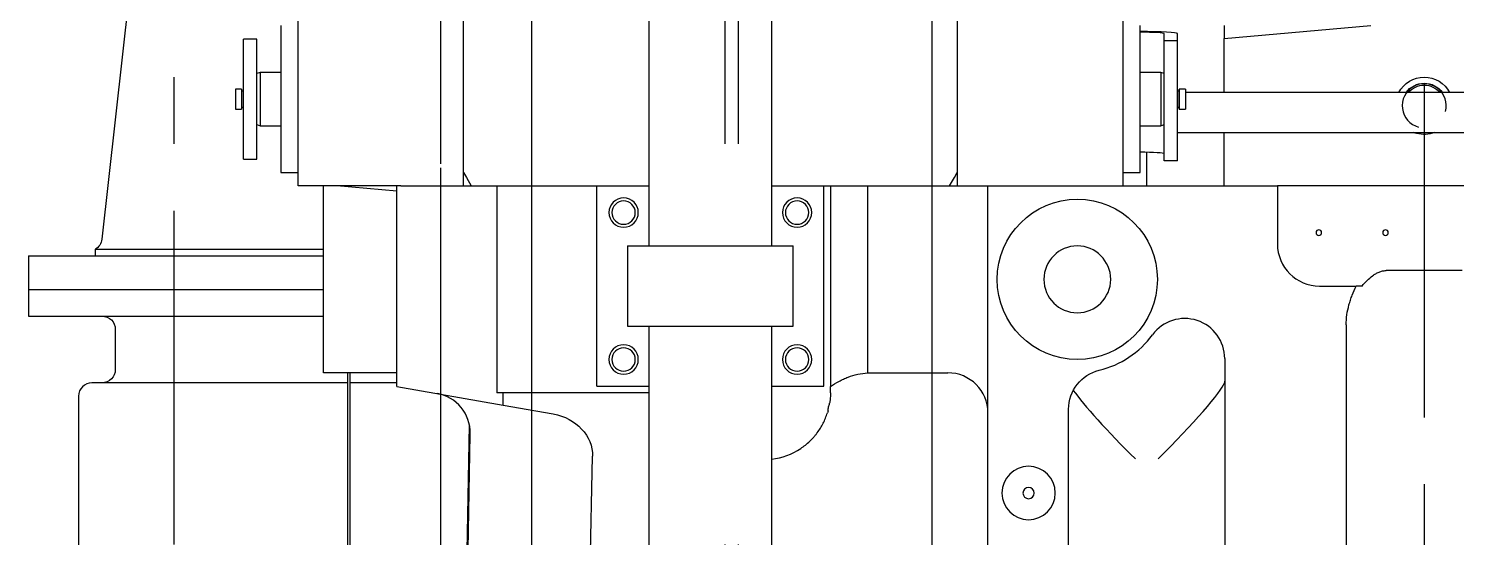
# Model space of a CAD drawing. Header units: millimetres. Extents: x 10462777 to 22643323, y 453826 to 1389191.
# Drawn here: x 11298295 to 11299365, y 600287 to 600668 of the extents above; entities that cross this region are included whole.
import ezdxf

# ---------------------------------------------------------------- set-up
doc = ezdxf.new("R2010")
doc.units = ezdxf.units.MM
doc.header["$LTSCALE"] = 200
doc.header["$MEASUREMENT"] = 0
for name, pattern in [('CENTER', [2, 1.25, -0.25, 0.25, -0.25]), ('DASHED', [3.5, 2, -1.5]), ('PHANTOM', [2.5, 1.25, -0.25, 0.25, -0.25, 0.25, -0.25])]:
    doc.linetypes.add(name, pattern=pattern)
doc.layers.get('0').update_dxf_attribs({"linetype": 'CONTINUOUS'})
for name, color, linetype in [('1', 1, 'CENTER'), ('2', 2, 'CONTINUOUS'), ('5', 4, 'CONTINUOUS')]:
    doc.layers.add(name, color=color, linetype=linetype)
doc.layers.add('LAYOUT', color=8, linetype='CONTINUOUS', lineweight=25)
doc.layers.add('TOP$1', color=7, linetype='CONTINUOUS', true_color=0xffffff)
doc.layers.add('TOP$23', color=7, linetype='CONTINUOUS', true_color=0xffffff)

# ---------------------------------------------------------------- blocks, each defined once
blk = doc.blocks.new('A$C7DA30AB0')
at = {"layer": 'LAYOUT', "color": 6, "linetype": 'PHANTOM'}
blk.add_circle((3030.4, 3026, 0), 2693, dxfattribs=at)

msp = doc.modelspace()

# ---------------------------------------------------------------- linework, layer by layer
at = {"layer": '1', "color": 23, "linetype": 'CENTER'}
msp.add_line((11299340.78353, 601826.84018, 0), (11299340.78353, 593861.87204, 0), dxfattribs=at)
at = {"layer": '2', "color": 60, "linetype": 'Continuous'}
for p, q in [((11298759.77528, 601630.52425, 0), (11298759.77528, 600505.30468, 0)), ((11298851.77659, 600505.30468, 0), (11298851.77659, 601630.52425, 0)), ((11298720.77473, 600550.30532, 0), (11298759.777, 600550.30532, 0)), ((11298720.77473, 600400.30319, 0), (11298720.77473, 600550.30532, 0)), ((11298851.77487, 600550.30532, 0), (11298890.77714, 600550.30532, 0)), ((11298890.77714, 600400.30319, 0), (11298890.77714, 600550.30532, 0)), ((11298743.77505, 600505.30468, 0), (11298743.77505, 600445.30383, 0)), ((11298743.77505, 600505.30468, 0), (11298867.77681, 600505.30468, 0)), ((11298867.77681, 600445.30383, 0), (11298867.77681, 600505.30468, 0)), ((11298743.77505, 600445.30383, 0), (11298867.77681, 600445.30383, 0)), ((11298759.77528, 600445.30383, 0), (11298759.77528, 599136.28523, 0)), ((11298851.77659, 599136.28523, 0), (11298851.77659, 600445.30383, 0)), ((11298720.77473, 600400.30319, 0), (11298759.777, 600400.30319, 0)), ((11298851.77487, 600400.30319, 0), (11298890.77714, 600400.30319, 0))]:
    msp.add_line(p, q, dxfattribs=at)
at = {"layer": '2', "color": 252, "linetype": 'Continuous'}
for p, q in [((11298374.76981, 600734.82467, 0), (11298349.70769, 600510.37204, 0)), ((11298496.77154, 600550.30532, 0), (11298496.77154, 600690.30731, 0)), ((11298620.77331, 600560.30546, 0), (11298620.77331, 600685.30724, 0)), ((11298990.77856, 600685.30724, 0), (11298990.77856, 600560.30546, 0)), ((11299114.78032, 600690.30731, 0), (11299114.78032, 600550.30532, 0)), ((11298483.77136, 600670.30702, 0), (11298483.77136, 600576.41482, 0)), ((11299127.78051, 600576.41482, 0), (11299127.78051, 600670.30702, 0)), ((11299145.78076, 600658.96296, 0), (11299145.78076, 600664.35364, 0)), ((11299155.78091, 600658.96296, 0), (11299155.78091, 600664.35364, 0)), ((11299190.7814, 600660.68313, 0), (11299300.78297, 600670.30702, 0)), ((11299190.7814, 600670.30702, 0), (11299190.7814, 600660.68313, 0)), ((11298465.7711, 600660.30688, 0), (11298455.77096, 600660.30688, 0)), ((11298465.7711, 600660.30688, 0), (11298455.77096, 600660.30688, 0)), ((11298455.77096, 600575.55639, 0), (11298455.77096, 600660.30688, 0)), ((11298455.77096, 600575.55639, 0), (11298455.77096, 600660.30688, 0)), ((11298465.7711, 600575.55639, 0), (11298465.7711, 600660.30688, 0)), ((11298465.7711, 600575.55639, 0), (11298465.7711, 600660.30688, 0)), ((11299145.78076, 600569.08503, 0), (11299145.78076, 600658.96296, 0)), ((11299155.78091, 600658.96296, 0), (11299145.78076, 600658.96296, 0)), ((11299155.78091, 600569.08503, 0), (11299155.78091, 600658.96296, 0)), ((11299190.7814, 600620.26243, 0), (11299190.7814, 600660.68313, 0)), ((11298468.27114, 600635.29803, 0), (11298465.7711, 600634.38809, 0)), ((11298483.7721, 600635.29803, 0), (11298468.27114, 600635.29803, 0)), ((11298468.27114, 600635.29803, 0), (11298468.27114, 600595.31446, 0)), ((11299143.28073, 600635.29803, 0), (11299127.77977, 600635.29803, 0)), ((11299145.78076, 600634.38809, 0), (11299143.28073, 600635.29803, 0)), ((11299143.28073, 600635.29803, 0), (11299143.28073, 600634.41143, 0)), ((11299143.28073, 600634.41143, 0), (11299143.28073, 600595.31446, 0)), ((11298454.36594, 600622.73135, 0), (11298449.77088, 600622.73135, 0)), ((11298449.77088, 600622.73135, 0), (11298449.77088, 600607.88114, 0)), ((11298454.36594, 600622.73135, 0), (11298454.36594, 600607.88114, 0)), ((11298455.72096, 600621.27883, 0), (11298454.36594, 600621.27883, 0)), ((11298455.77102, 600622.73135, 0), (11298455.72096, 600622.73135, 0)), ((11298455.72096, 600622.73135, 0), (11298455.72096, 600607.88114, 0)), ((11299155.83091, 600622.73135, 0), (11299155.78085, 600622.73135, 0)), ((11299155.83091, 600622.73135, 0), (11299155.83091, 600622.40206, 0)), ((11299155.83091, 600622.40206, 0), (11299155.83091, 600607.88114, 0)), ((11299157.18593, 600621.27883, 0), (11299155.83091, 600621.27883, 0)), ((11299161.78099, 600622.73135, 0), (11299157.18593, 600622.73135, 0)), ((11299157.18593, 600622.73135, 0), (11299157.18593, 600622.40206, 0)), ((11299157.18593, 600622.40206, 0), (11299157.18593, 600607.88114, 0)), ((11299161.78099, 600622.73135, 0), (11299161.78099, 600622.40206, 0)), ((11299161.78099, 600622.40206, 0), (11299161.78099, 600607.88114, 0)), ((11299519.78395, 600620.26306, 0), (11299161.78311, 600620.26306, 0)), ((11298449.77088, 600607.88114, 0), (11298454.36594, 600607.88114, 0)), ((11298454.36594, 600609.33366, 0), (11298455.72096, 600609.33366, 0)), ((11298455.72096, 600607.88114, 0), (11298455.77102, 600607.88114, 0)), ((11299155.78085, 600607.88114, 0), (11299155.83091, 600607.88114, 0)), ((11299155.83091, 600609.33366, 0), (11299157.18593, 600609.33366, 0)), ((11299157.18593, 600607.88114, 0), (11299161.78099, 600607.88114, 0)), ((11298465.7711, 600596.2244, 0), (11298468.27114, 600595.31446, 0)), ((11298468.27114, 600595.31446, 0), (11298483.7721, 600595.31446, 0)), ((11299127.77977, 600595.31446, 0), (11299143.28073, 600595.31446, 0)), ((11299143.28073, 600595.31446, 0), (11299145.78076, 600596.2244, 0)), ((11299155.78619, 600590.26914, 0), (11299525.78088, 600590.26914, 0)), ((11299190.7814, 600550.30532, 0), (11299190.7814, 600590.27071, 0)), ((11298455.77096, 600570.3056, 0), (11298455.77096, 600575.55639, 0)), ((11298455.77096, 600570.3056, 0), (11298455.77096, 600575.55639, 0)), ((11298455.77096, 600570.3056, 0), (11298465.7711, 600570.3056, 0)), ((11298455.77096, 600570.3056, 0), (11298465.7711, 600570.3056, 0)), ((11298465.7711, 600570.3056, 0), (11298465.7711, 600575.55639, 0)), ((11298465.7711, 600570.3056, 0), (11298465.7711, 600575.55639, 0)), ((11298483.77136, 600576.41482, 0), (11298483.77136, 600560.30546, 0)), ((11299127.78051, 600560.30546, 0), (11299127.78051, 600576.41482, 0)), ((11299132.78058, 600550.30532, 0), (11299132.78058, 600575.45693, 0)), ((11299155.78091, 600569.08503, 0), (11299145.78076, 600569.08503, 0)), ((11298483.77136, 600560.30546, 0), (11298496.77154, 600560.30546, 0)), ((11298620.77331, 600550.30532, 0), (11298620.77331, 600560.30671, 0)), ((11298620.77331, 600560.30546, 0), (11298622.91693, 600556.59259, 0)), ((11298988.63494, 600556.59259, 0), (11298990.77856, 600560.30546, 0)), ((11298990.75509, 600560.26546, 0), (11298990.77825, 600560.26546, 0)), ((11298990.77856, 600560.30671, 0), (11298990.77856, 600550.30532, 0)), ((11299114.78032, 600560.30546, 0), (11299127.78051, 600560.30546, 0)), ((11298573.68364, 600550.30532, 0), (11298496.77154, 600550.30532, 0)), ((11298515.77181, 600410.30333, 0), (11298515.77181, 600550.30532, 0)), ((11298570.7726, 600546.36827, 0), (11298525.77196, 600550.30532, 0)), ((11298622.91693, 600556.59259, 0), (11298626.54689, 600550.30532, 0)), ((11298985.00498, 600550.30532, 0), (11298988.63494, 600556.59259, 0)), ((11298294.76868, 600497.8213, 0), (11298294.76868, 600472.82095, 0)), ((11298294.76868, 600497.8213, 0), (11298515.77386, 600497.8213, 0)), ((11298344.76939, 600502.82137, 0), (11298344.76939, 600497.8213, 0)), ((11298344.76939, 600502.82137, 0), (11298515.78626, 600502.82137, 0)), ((11298294.76868, 600472.82095, 0), (11298294.76868, 600452.82066, 0)), ((11298294.76868, 600472.82095, 0), (11298515.75177, 600472.82095, 0)), ((11298294.76868, 600472.82095, 0), (11298515.77386, 600472.82095, 0)), ((11298294.76868, 600452.82066, 0), (11298515.75177, 600452.82066, 0)), ((11298359.7696, 600442.82052, 0), (11298359.7696, 600412.8201, 0)), ((11298570.7726, 600410.30333, 0), (11298515.77181, 600410.30333, 0)), ((11298533.78542, 600402.81995, 0), (11298342.26935, 600402.81995, 0)), ((11298570.78094, 600402.81995, 0), (11298535.78225, 600402.81995, 0)), ((11298332.26921, 600392.81981, 0), (11298332.26921, 600273.81812, 0))]:
    msp.add_line(p, q, dxfattribs=at)
at = {"layer": '2', "color": 124, "linetype": 'Continuous'}
for p, q in [((11298570.7726, 600400.19257, 0), (11298570.7726, 600550.30532, 0)), ((11298573.68553, 600550.30532, 0), (11298645.85437, 600550.30532, 0)), ((11298645.85437, 600550.30532, 0), (11298720.77655, 600550.30532, 0)), ((11298645.85437, 600550.30532, 0), (11298645.85437, 600395.30312, 0)), ((11298890.77485, 600550.30532, 0), (11298895.77721, 600550.30532, 0)), ((11298895.77721, 600550.30532, 0), (11298923.71097, 600550.30532, 0)), ((11298895.77721, 600550.30532, 0), (11298895.77721, 600400.00613, 0)), ((11298923.71097, 600550.30532, 0), (11299013.77889, 600550.30532, 0)), ((11298923.71097, 600410.26606, 0), (11298923.71097, 600550.30532, 0)), ((11299013.77889, 600550.30532, 0), (11299230.78197, 600550.30532, 0)), ((11299013.77889, 600380.3029, 0), (11299013.77889, 600550.30532, 0)), ((11299450.7851, 600550.30532, 0), (11299230.78197, 600550.30532, 0)), ((11299230.78197, 600550.30532, 0), (11299230.78197, 600506.8047, 0)), ((11299369.28394, 600486.87627, 0), (11299312.28313, 600486.87627, 0)), ((11299262.28242, 600475.30425, 0), (11299289.82348, 600475.30425, 0)), ((11299282.2827, 600446.22021, 0), (11299282.2827, 600051.88334, 0)), ((11299191.28141, 600420.976, 0), (11299191.28141, 600051.88334, 0)), ((11298925.00572, 600410.30333, 0), (11298983.77846, 600410.30333, 0)), ((11298570.7726, 600400.19257, 0), (11298650.47323, 600386.1392, 0)), ((11298650.47323, 600395.30312, 0), (11298645.85437, 600395.30312, 0)), ((11298759.77481, 600395.30312, 0), (11298650.47323, 600395.30312, 0)), ((11298650.47323, 600386.1392, 0), (11298650.47323, 600395.30312, 0)), ((11298650.47323, 600386.1392, 0), (11298688.06992, 600379.50989, 0)), ((11299013.77889, 600115.29914, 0), (11299013.77889, 600380.3029, 0)), ((11299074.27975, 600051.88334, 0), (11299074.27975, 600383.10341, 0)), ((11298618.24575, 599975.82073, 0), (11298625.15184, 600371.47064, 0)), ((11298625.77299, 600364.08818, 0), (11298625.78532, 600364.79461, 0)), ((11298618.99576, 599975.82073, 0), (11298625.77299, 600364.08818, 0)), ((11298709.35094, 599945.29672, 0), (11298717.46597, 600347.92024, 0))]:
    msp.add_line(p, q, dxfattribs=at)
at = {"layer": '2', "color": 60, "linetype": 'Continuous', "extrusion": (0, 0, -1)}
for centre in [(-11298740.77501, 600530.30503, 0), (-11298870.77686, 600530.30503, 0), (-11298740.77501, 600420.30347, 0), (-11298870.77686, 600420.30347, 0)]:
    msp.add_circle(centre, 11.00016, dxfattribs=at)
at = {"layer": '2', "color": 124, "linetype": 'Continuous', "extrusion": (0, 0, -1)}
for centre, radius in [((-11298740.77501, 600530.30503, 0), 8.75012), ((-11298870.77686, 600530.30503, 0), 8.75012), ((-11299261.78241, 600515.30482, 0), 2.10003), ((-11299311.78312, 600515.30482, 0), 2.10003), ((-11299080.77984, 600480.30432, 0), 25.02536), ((-11298740.77501, 600420.30347, 0), 8.75012), ((-11298870.77686, 600420.30347, 0), 8.75012), ((-11299044.27932, 600320.30205, 0), 20.00028), ((-11299044.27932, 600320.30205, 0), 4.25006)]:
    msp.add_circle(centre, radius, dxfattribs=at)
at = {"layer": '2', "color": 124, "linetype": 'Continuous'}
msp.add_circle((11299080.77984, 600480.30432, 0), 60.00085, dxfattribs=at)
at = {"layer": '2', "color": 252, "linetype": 'Continuous', "extrusion": (0, 0, -1)}
for centre, radius, start, end in [((-11299340.78353, 600610.30617, 0), 21.50031, 27.57999234, 152.40997398), ((-11299340.78353, 600610.30617, 0), 16.8696, 36.1687341, 143.83121371), ((-11299340.78353, 600610.30617, 0), 15.50022, 39.96562595, 140.03438658), ((-11299340.78353, 600610.30617, 0), 21.50031, 285.59312085, 291.2518518), ((-11299340.78353, 600610.30617, 0), 21.50031, 248.73811689, 285.59312085), ((-11298339.76931, 600511.48175, 0), 10.00014, 186.37118918, 240), ((-11298349.76946, 600442.82052, 0), 10.00014, 90, 180), ((-11298349.76946, 600412.8201, 0), 10.00014, 180, 270)]:
    msp.add_arc(centre, radius, start, end, dxfattribs=at)
at = {"layer": '2', "color": 252, "linetype": 'Continuous'}
for centre, radius, start, end in [((11299340.78353, 600610.30617, 0), 16.50023, 344.99999996, 255.00000008), ((11298342.26935, 600392.81981, 0), 10.00014, 90, 180)]:
    msp.add_arc(centre, radius, start, end, dxfattribs=at)
at = {"layer": '2', "color": 124, "linetype": 'Continuous'}
for centre, radius, start, end in [((11299262.28242, 600506.8047, 0), 31.50045, 180, 270), ((11299161.28098, 600420.976, 0), 30.00043, 0, 143.6102553), ((11299080.77984, 600480.30432, 0), 70.00099, 283.59162274, 323.6102553), ((11298983.77846, 600380.3029, 0), 30.00043, 0, 90), ((11298595.78946, 600365.31819, 0), 30.00043, 359.00000004, 80.00000016), ((11298845.7765, 600395.30312, 0), 50.00071, 276.89078492, 303.64926039)]:
    msp.add_arc(centre, radius, start, end, dxfattribs=at)
at = {"layer": '2', "color": 124, "linetype": 'Continuous', "extrusion": (0, 0, -1)}
msp.add_arc((-11299104.28017, 600383.10341, 0), 30.00043, 0, 76.40837726, dxfattribs=at)
at = {"layer": '2', "color": 252, "linetype": 'Continuous'}
for centre, major_axis, start_param, end_param in [((11299125.78048, 600664.35364, 0), (-20.00028, 0), 3.1415926536, 4.6122013301), ((11299125.78048, 600664.35364, 0), (-30.00043, 0), 3.1415926536, 4.6456545064), ((11299125.78048, 600574.47571, 0), (20.00028, 0), 0, 1.4706086765)]:
    msp.add_ellipse(centre, major_axis=major_axis, ratio=0.0523359562, start_param=start_param, end_param=end_param, dxfattribs=at)
at = {"layer": '2', "color": 124, "linetype": 'Continuous'}
for centre, major_axis, ratio, start_param, end_param in [((11299124.28046, 600354.58011, 0), (49.81044, -49.81044), 0.0874886635, 3.6055222292, 4.799655443), ((11299141.2807, 600354.58011, 0), (49.81044, 49.81044), 0.0874886635, 4.6251225178, 6.108652382), ((11299141.2807, 600404.00929, 0), (50.00071, 0), 0.2598076914, 6.1959188447, 6.2831853072)]:
    msp.add_ellipse(centre, major_axis=major_axis, ratio=ratio, start_param=start_param, end_param=end_param, dxfattribs=at)
at = {"layer": '2', "color": 124, "linetype": 'Continuous', "extrusion": (0, 0, -1)}
msp.add_ellipse((11298682.8604, 600349.96523, 0), major_axis=(34.21657, -6.03331), ratio=0.8634602874, start_param=4.7123889804, end_param=6.1496149249, dxfattribs=at)
at = {"layer": '2', "color": 124, "linetype": 'Continuous'}
for points, knots in [([(11299294.25537, 600475.30425, 0), (11299295.39122, 600476.73795, 0), (11299296.60148, 600478.1165, 0), (11299299.21249, 600480.73244, 0), (11299300.61211, 600481.9678, 0), (11299302.84911, 600483.59895, 0), (11299303.61849, 600484.10612, 0), (11299305.21823, 600485.02648, 0), (11299306.05483, 600485.44176, 0), (11299307.76142, 600486.12734, 0), (11299308.634, 600486.39996, 0), (11299309.97799, 600486.68111, 0), (11299310.43186, 600486.75348, 0), (11299311.3525, 600486.85124, 0), (11299311.82099, 600486.87627, 0), (11299312.28313, 600486.87627, 0)], [0, 0, 0, 0, 0.25, 0.25, 0.5, 0.5, 0.625, 0.625, 0.75, 0.75, 0.875, 0.875, 0.9375, 0.9375, 1, 1, 1, 1]), ([(11299282.2827, 600446.22021, 0), (11299282.2827, 600448.77411, 0), (11299282.47984, 600451.29363, 0), (11299283.19966, 600456.27587, 0), (11299283.72298, 600458.73848, 0), (11299284.71963, 600462.39548, 0), (11299285.08724, 600463.60831, 0), (11299285.88881, 600466.02238, 0), (11299286.32028, 600467.21606, 0), (11299287.69356, 600470.75075, 0), (11299288.71558, 600473.0504, 0), (11299289.82348, 600475.30425, 0)], [0, 0, 0, 0, 0.25, 0.25, 0.5, 0.5, 0.625, 0.625, 0.75, 0.75, 1, 1, 1, 1]), ([(11299294.25537, 600475.30425, 0), (11299293.84607, 600475.30425, 0), (11299293.44652, 600475.30425, 0), (11299292.66624, 600475.30425, 0), (11299292.28469, 600475.30425, 0), (11299291.17344, 600475.30425, 0), (11299290.47766, 600475.30425, 0), (11299289.82348, 600475.30425, 0)], [0, 0, 0, 0, 0.25, 0.25, 0.5, 0.5, 1, 1, 1, 1]), ([(11298895.77721, 600400.00613, 0), (11298897.8433, 600401.42114, 0), (11298899.96945, 600402.73627, 0), (11298903.27095, 600404.52227, 0), (11298904.39018, 600405.08645, 0), (11298906.6704, 600406.14537, 0), (11298907.83267, 600406.64063, 0), (11298911.38161, 600408.00661, 0), (11298913.78591, 600408.74121, 0), (11298918.68039, 600409.81608, 0), (11298921.17038, 600410.15724, 0), (11298923.71097, 600410.26606, 0)], [0, 0, 0, 0, 0.25, 0.25, 0.375, 0.375, 0.5, 0.5, 0.75, 0.75, 1, 1, 1, 1]), ([(11298895.77721, 600395.30312, 0), (11298895.77721, 600396.15024, 0), (11298895.77721, 600396.96404, 0), (11298895.77721, 600398.53048, 0), (11298895.77721, 600399.28418, 0), (11298895.77721, 600400.00613, 0)], [0, 0, 0, 0, 0.5, 0.5, 1, 1, 1, 1]), ([(11298893.93878, 600381.86936, 0), (11298894.01303, 600382.83629, 0), (11298894.15569, 600383.7994, 0), (11298894.46964, 600385.23848, 0), (11298894.59104, 600385.71708, 0), (11298894.86305, 600386.66135, 0), (11298895.01394, 600387.12848, 0), (11298895.17886, 600387.5909, 0)], [0, 0, 0, 0, 0.5, 0.5, 0.75, 0.75, 1, 1, 1, 1]), ([(11298895.77721, 600395.30312, 0), (11298895.77721, 600395.01679, 0), (11298895.77476, 600394.72545, 0), (11298895.76437, 600394.13168, 0), (11298895.75646, 600393.83086, 0), (11298895.72399, 600392.91767, 0), (11298895.69071, 600392.29383, 0), (11298895.59683, 600391.0113, 0), (11298895.53623, 600390.3526, 0), (11298895.42078, 600389.33371, 0), (11298895.37807, 600388.98822, 0), (11298895.28467, 600388.2935, 0), (11298895.23391, 600387.94354, 0), (11298895.17886, 600387.5909, 0)], [0, 0, 0, 0, 0.125, 0.125, 0.25, 0.25, 0.5, 0.5, 0.75, 0.75, 0.875, 0.875, 1, 1, 1, 1]), ([(11298873.48227, 600353.68027, 0), (11298874.71301, 600354.4995, 0), (11298875.89011, 600355.36153, 0), (11298878.1468, 600357.16752, 0), (11298879.22633, 600358.11149, 0), (11298881.2935, 600360.08024, 0), (11298882.28111, 600361.10502, 0), (11298883.6956, 600362.70374, 0), (11298884.15591, 600363.24691, 0), (11298884.82969, 600364.07739, 0), (11298885.05099, 600364.35621, 0), (11298885.48591, 600364.91629, 0), (11298885.69973, 600365.19778, 0), (11298886.75104, 600366.61258, 0), (11298887.5354, 600367.76781, 0), (11298888.99899, 600370.12744, 0), (11298889.6782, 600371.33182, 0), (11298890.93568, 600373.79426, 0), (11298891.51395, 600375.05228, 0), (11298892.57013, 600377.62923, 0), (11298893.04808, 600378.94811, 0), (11298893.47414, 600380.3029, 0)], [0, 0, 0, 0, 0.125, 0.125, 0.25, 0.25, 0.375, 0.375, 0.4375, 0.4375, 0.46875, 0.46875, 0.5, 0.5, 0.625, 0.625, 0.75, 0.75, 0.875, 0.875, 1, 1, 1, 1])]:
    msp.add_open_spline(points, degree=3, knots=knots, dxfattribs=at)
for points in [[(11298923.71097, 600410.26606, 0), (11298924.14228, 600410.29091, 0), (11298924.57387, 600410.30333, 0), (11298925.00572, 600410.30333, 0)], [(11298893.93878, 600381.86936, 0), (11298893.79103, 600381.33965, 0), (11298893.63607, 600380.8178, 0), (11298893.47414, 600380.3029, 0)]]:
    msp.add_open_spline(points, degree=3, dxfattribs=at)
at = {"layer": '5', "color": 252, "linetype": 'Continuous'}
for p, q in [((11298533.77207, 600549.60533, 0), (11298533.77207, 600550.30532, 0)), ((11298535.7721, 600550.30532, 0), (11298535.7721, 600549.43042, 0)), ((11298533.77207, 600410.29261, 0), (11298533.77207, 599737.29377, 0)), ((11298535.7721, 599737.29377, 0), (11298535.7721, 600410.29261, 0))]:
    msp.add_line(p, q, dxfattribs=at)
at = {"layer": 'TOP$1', "color": 155, "linetype": 'PHANTOM'}
msp.add_line((11298603.66913, 596813.78937), (11298603.66913, 601331.71124), dxfattribs=at)
at = {"layer": 'TOP$23', "color": 155, "linetype": 'PHANTOM'}
for p, q in [((11298403.66913, 601531.71124), (11298403.66913, 593866.71124)), ((11298603.66913, 594066.71124), (11298603.66913, 601331.71124))]:
    msp.add_line(p, q, dxfattribs=at)
at = {"layer": 'TOP$23', "linetype": 'Continuous'}
for p, q in [((11298671.66913, 600981.71124), (11298671.66913, 596881.71124)), ((11298971.66913, 600981.71124), (11298971.66913, 598196.71124))]:
    msp.add_line(p, q, dxfattribs=at)
at = {"layer": 'TOP$23', "linetype": 'DASHED'}
for p, q in [((11298816.66913, 600981.71124), (11298816.66913, 594581.71124)), ((11298826.66913, 600981.71124), (11298826.66913, 594581.71124))]:
    msp.add_line(p, q, dxfattribs=at)

# ---------------------------------------------------------------- block references
at = {"ltscale": 10, "rotation": 180}
msp.add_blockref('A$C7DA30AB0', (11304764.24811, 600747.76955, 0), dxfattribs=at)

doc.saveas('drawing.dxf')
